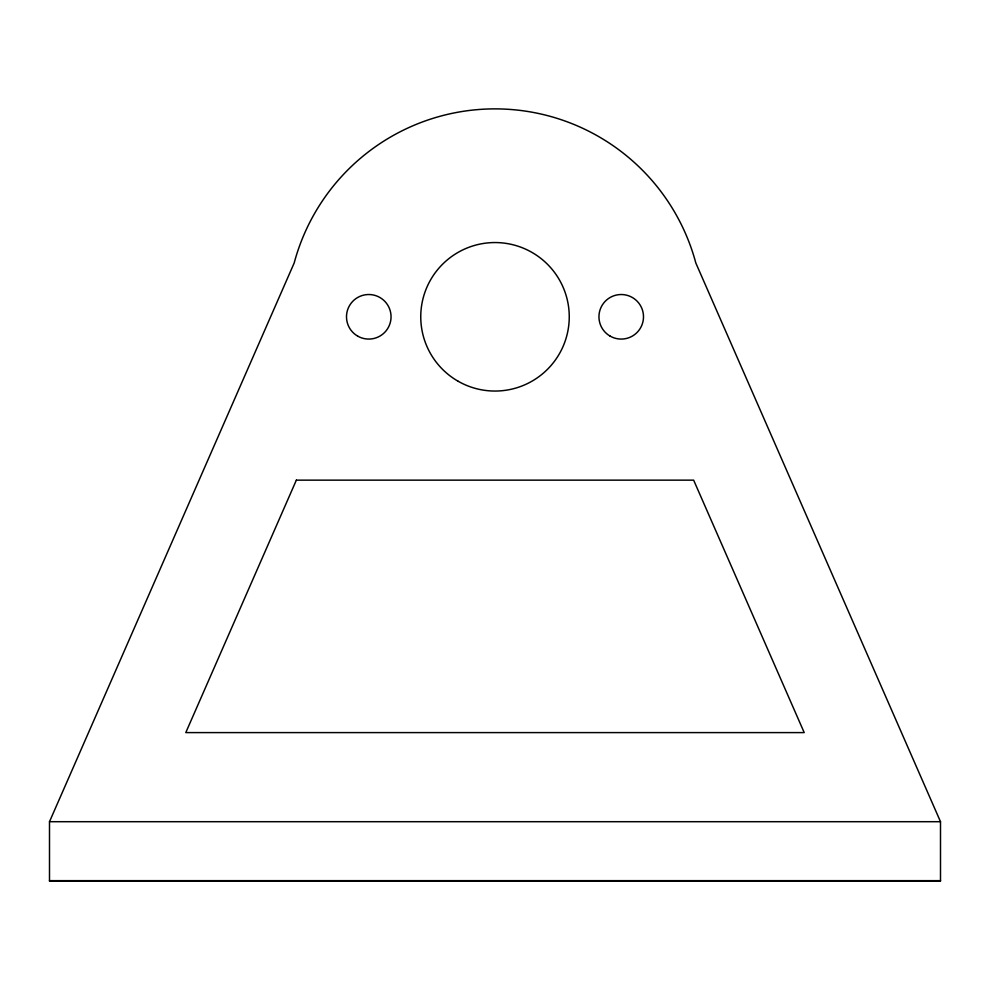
<?xml version="1.0" encoding="UTF-8"?>
<svg xmlns="http://www.w3.org/2000/svg" width="990" height="990" viewBox="0 0 990 990"><rect width="100%" height="100%" fill="white"/><g stroke="black" fill="none" stroke-linecap="round" stroke-linejoin="round"><path stroke-width="1.49" d="M49.5 821.7L294.178 262.994A207.9 207.9 0 0 1 695.822 262.994L940.5 821.7L940.5 881.1L49.5 881.1L49.5 821.7L940.5 821.7M49.5 880.654L940.5 880.654M296.356 480.15L185.786 732.6L804.214 732.6L693.644 480.15L296.356 480.15M457.875 381.101A74.25 74.25 0 0 0 569.25 316.8A74.25 74.25 0 0 0 457.875 252.5A74.25 74.25 0 0 0 457.875 381.101M610.087 336.093A22.275 22.275 0 0 0 643.5 316.8A22.275 22.275 0 0 0 610.087 297.507A22.275 22.275 0 0 0 610.087 336.093M357.637 336.093A22.275 22.275 0 0 0 391.05 316.8A22.275 22.275 0 0 0 357.637 297.507A22.275 22.275 0 0 0 357.637 336.093"/></g></svg>
